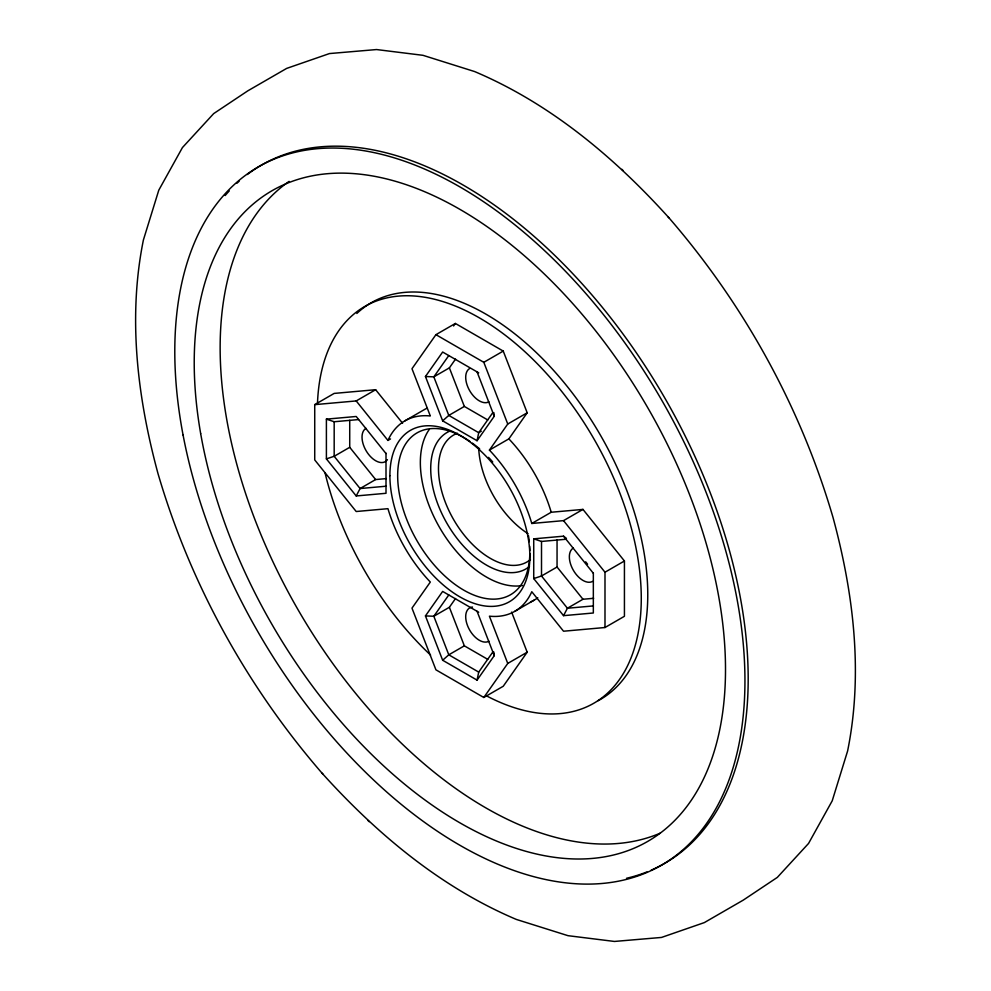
<?xml version="1.0" encoding="UTF-8"?>
<svg xmlns="http://www.w3.org/2000/svg" width="991" height="991" viewBox="0 0 991 991"><rect width="100%" height="100%" fill="white"/><g stroke="black" fill="none" stroke-linecap="round" stroke-linejoin="round"><path stroke-width="1.49" d="M478.715 372.839L442.655 352.028L425.449 376.506L442.655 420.853L477.067 440.722L478.715 432.695L492.8 412.652M478.715 612.24L442.655 591.429L425.449 615.907L442.655 660.254L477.067 680.123L478.715 672.096L492.8 652.066M386.007 453.556L356.203 416.48L326.398 419.143L326.398 458.883L356.203 495.958L360.092 488.538L375.639 479.557L386.304 478.603M566.443 538.386L563.532 536.181L533.728 538.844L533.728 578.583L563.532 615.659L567.422 608.239L582.968 599.258L593.634 598.304M483.806 697.478L507.751 663.425L489.418 616.179A109.951 63.486 60 0 0 531.783 591.714L563.532 631.217L604.993 627.514L624.429 616.291L624.429 560.993L582.968 509.411L563.532 520.634L531.783 523.471A109.951 63.486 60 0 0 489.418 450.1L508.854 438.877L527.187 412.789L503.242 351.087L455.365 323.45L435.929 334.673L411.983 368.726L430.317 415.972A109.951 63.486 60 0 0 387.952 440.438L356.203 400.934L314.729 404.638L314.729 459.923L356.203 511.517L387.952 508.68A109.951 63.486 60 0 0 430.317 582.051L411.983 608.127L435.929 669.829L483.806 697.478L503.242 686.255L527.187 652.202L511.629 612.116M453.593 325.965L455.365 323.45M448.787 355.558L433.823 376.853L448.787 415.415L478.715 432.695L481.304 431.196M425.449 376.506L433.823 376.853L449.381 367.872L455.538 359.101M477.067 440.722L494.274 416.245L493.828 412.615M489.418 450.1L507.751 424.012L527.187 412.789M448.787 594.972L433.823 616.253L448.787 654.816L478.715 672.096M425.449 615.907L433.823 616.253L449.381 607.272L455.538 598.514M477.067 680.123L494.274 655.646L493.828 652.016M442.655 420.853L448.787 415.415L464.345 406.434L487.758 419.961M442.655 660.254L448.787 654.816L464.345 645.835L487.758 659.362M314.729 404.638L334.178 393.415L375.639 389.711L402.581 423.231M356.203 400.934L375.639 389.711M435.929 334.673L483.806 362.31L503.242 351.087M349.724 420.271L349.724 447.313L334.178 456.294L326.398 458.883M404.885 420.853L424.321 409.63A109.951 63.486 60 0 1 426.787 408.329M387.952 440.438L390.541 438.939M531.783 523.471L551.219 512.248L582.968 509.411M557.053 539.971L557.053 567.013L541.507 575.994L533.728 578.583M514.837 611.298L534.273 600.075M604.993 627.514L604.993 572.216L624.429 560.993M507.751 663.425L527.187 652.202M326.398 419.143L334.178 421.745L358.569 419.565M386.007 486.222L360.092 488.538L334.178 456.294L334.178 421.745M356.203 495.958L386.007 493.295L386.007 453.172M533.728 538.844L541.507 541.445L565.898 539.265M593.336 605.922L567.422 608.239L541.507 575.994L541.507 541.445M563.532 615.659L593.336 612.995L593.336 572.872M322.038 773.166C376.667 833.728 440.685 887.391 516.361 919.437L567.992 935.677L614.445 941.45L661.517 937.436L704.341 922.596L743.213 900.15L777.328 877.394L808.557 843.44L832.217 800.827L847.602 751.017C863.347 673.335 853.536 593.163 832.985 517.339L832.539 515.84C800.22 406.199 743.733 304.212 668.962 217.834C614.333 157.272 550.315 103.609 474.639 71.563L423.008 55.323L376.555 49.55L329.483 53.564L286.659 68.404L247.787 90.85L213.672 113.606L182.443 147.56L158.783 190.173L143.398 239.983C127.653 317.665 137.464 397.837 158.015 473.661L158.461 475.16C190.78 584.801 247.267 686.788 322.038 773.166L322.93 774.095M621.902 169.325L623.178 170.638M367.822 820.362L369.098 821.675M668.07 216.905L668.962 217.834M563.532 520.634L604.993 572.216M585.656 561.81L587.576 564.201M563.532 536.181L593.336 573.256M557.053 567.013L582.968 599.258M349.724 447.313L375.639 479.557M483.806 362.31L507.751 424.012M477.067 371.898L494.274 416.245M449.381 367.872L464.345 406.434M477.067 611.298L494.274 655.646M449.381 607.272L464.345 645.835M528.03 533.666A73.297 42.316 60 0 1 478.715 448.242M488.922 641.214A19.238 11.112 60 0 1 468.508 627.885A19.238 11.112 60 0 1 472.496 607.025M317.479 403.349A229.07 132.249 60 0 1 481.49 319.102A229.07 132.249 60 0 1 641.251 595.331A229.07 132.249 60 0 1 486.717 695.967M430.565 655.076A229.07 132.249 60 0 1 325.073 472.955M508.854 438.877A109.951 63.486 60 0 1 551.219 512.248M537.779 597.784A109.951 63.486 60 0 1 530.544 601.958M592.593 581.37A19.238 11.112 60 0 1 573.343 570.259A19.238 11.112 60 0 1 573.343 548.035M488.922 401.813A19.238 11.112 60 0 1 469.684 390.702A19.238 11.112 60 0 1 469.684 368.491M387.419 459.663A19.238 11.112 60 0 1 367.351 452.689A19.238 11.112 60 0 1 366.013 428.335M356.834 313.478A229.07 132.249 60 0 1 593.423 423.491A229.07 132.249 60 0 1 598.192 700.674M660.254 833.146A375.676 216.893 60 0 1 296.024 606.207A375.676 216.893 60 0 1 289.112 181.378M247.316 174.515A403.164 232.761 60 0 1 663.871 396.412A403.164 232.761 60 0 1 651.124 870.185M646.937 871.931A403.164 232.761 60 0 1 626.547 878.274M225.143 195.549A403.164 232.761 60 0 1 229.268 190.916M236.874 183.298A403.164 232.761 60 0 1 239.128 181.242M529.826 553.498A93.464 53.96 60 0 1 460.815 588.369A93.464 53.96 60 0 1 397.825 470.514A93.464 53.96 60 0 1 469.907 441.404M472.373 443.15A93.464 53.96 60 0 1 479.669 448.96M488.501 457.371A93.464 53.96 60 0 1 492.738 461.992M528.438 535.574A93.464 53.96 60 0 1 529.268 541.693M529.652 546.19A93.464 53.96 60 0 1 529.826 550.562M522.406 585.52A93.464 53.96 60 0 1 440.933 529.813A93.464 53.96 60 0 1 429.202 429.537M529.491 566.431A78.797 45.499 60 0 1 447.684 524.598A78.797 45.499 60 0 1 449.679 431.159M530.383 559.593A73.297 42.316 60 0 1 453.667 519.656A73.297 42.316 60 0 1 457.433 433.24M200.653 433.501A375.676 216.893 60 0 0 639.777 845.62A375.676 216.893 60 0 0 539.166 269.106A375.676 216.893 60 0 0 200.653 433.501M183.075 435.049A403.164 232.761 60 0 0 657.343 867.497A403.164 232.761 60 0 0 539.178 245.681A403.164 232.761 60 0 0 183.075 435.049M389.897 475.68A98.951 57.131 60 0 0 494.856 606.244A98.951 57.131 60 0 0 494.856 466.303A98.951 57.131 60 0 0 389.897 475.68"/></g></svg>
